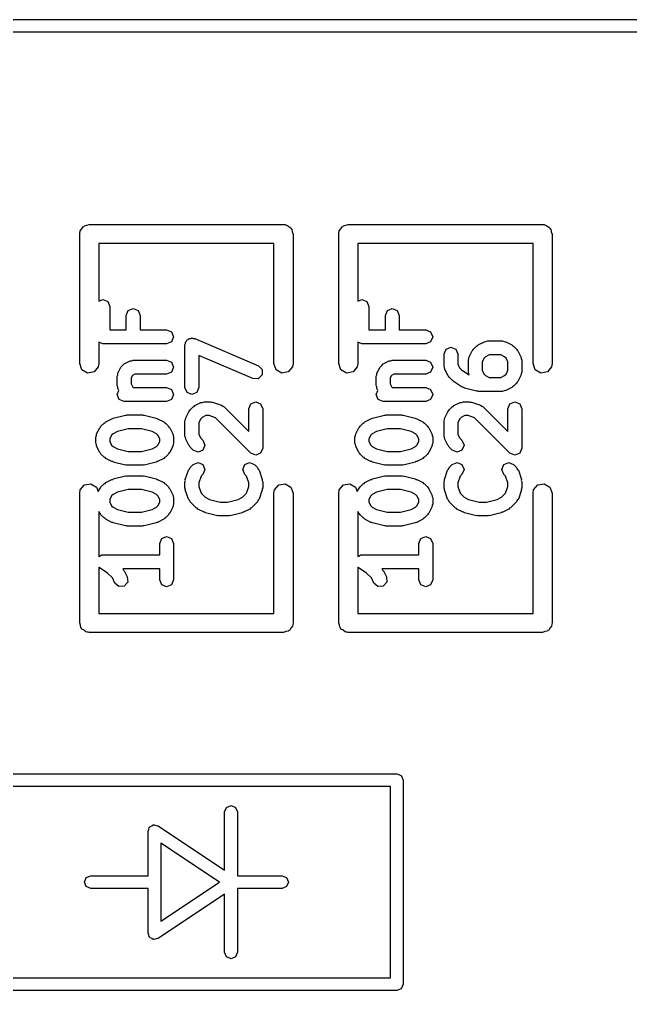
# Model space of a CAD drawing. Extents: x 1.92 to 3.29, y 0.28 to 3.35.
# Drawn here: x 2.8384 to 3.0272, y 3.0465 to 3.3462 of the extents above; entities that cross this region are included whole.
import ezdxf

# ---------------------------------------------------------------- set-up
doc = ezdxf.new("R2010")
doc.units = 0
doc.header["$MEASUREMENT"] = 0
doc.layers.add('BLACK', color=7, linetype='CONTINUOUS')

msp = doc.modelspace()

# ---------------------------------------------------------------- linework, layer by layer
at = {"layer": 'BLACK', "linetype": 'CONTINUOUS'}
for p, q in [((1.95409, 3.34622), (3.21394, 3.34622)), ((3.21197, 3.34228), (1.95606, 3.34228)), ((2.85723, 3.28101), (2.85772, 3.2816)), ((2.85772, 3.2816), (2.8581, 3.28226)), ((2.8581, 3.28226), (2.85835, 3.28235)), ((2.85835, 3.28235), (2.85852, 3.28256)), ((2.85852, 3.28256), (2.85928, 3.28269)), ((2.85928, 3.28269), (2.86, 3.28295)), ((2.86, 3.28295), (2.92, 3.28295)), ((2.92, 3.28295), (2.92038, 3.28289)), ((2.92038, 3.28289), (2.92051, 3.28291)), ((2.92051, 3.28291), (2.92063, 3.28284)), ((2.92063, 3.28284), (2.92101, 3.28277)), ((2.92101, 3.28277), (2.9216, 3.28228)), ((2.9216, 3.28228), (2.92226, 3.2819)), ((2.92226, 3.2819), (2.92235, 3.28165)), ((2.92235, 3.28165), (2.92256, 3.28148)), ((2.93723, 3.28101), (2.93772, 3.2816)), ((2.93772, 3.2816), (2.9381, 3.28226)), ((2.9381, 3.28226), (2.93835, 3.28235)), ((2.93835, 3.28235), (2.93852, 3.28256)), ((2.93852, 3.28256), (2.93928, 3.28269)), ((2.93928, 3.28269), (2.94, 3.28295)), ((2.94, 3.28295), (3, 3.28295)), ((3, 3.28295), (3.00038, 3.28289)), ((3.00038, 3.28289), (3.00051, 3.28291)), ((3.00051, 3.28291), (3.00063, 3.28284)), ((3.00063, 3.28284), (3.00101, 3.28277)), ((3.00101, 3.28277), (3.0016, 3.28228)), ((3.0016, 3.28228), (3.00226, 3.2819)), ((3.00226, 3.2819), (3.00235, 3.28165)), ((3.00235, 3.28165), (3.00256, 3.28148)), ((2.85705, 3.28), (2.85711, 3.28038)), ((2.85705, 3.24), (2.85705, 3.28)), ((2.85709, 3.28051), (2.85716, 3.28063)), ((2.85711, 3.28038), (2.85709, 3.28051)), ((2.85716, 3.28063), (2.85723, 3.28101)), ((2.92256, 3.28148), (2.92269, 3.28072)), ((2.92269, 3.28072), (2.92295, 3.28)), ((2.92295, 3.28), (2.92295, 3.24)), ((2.93705, 3.28), (2.93711, 3.28038)), ((2.93705, 3.24), (2.93705, 3.28)), ((2.93709, 3.28051), (2.93716, 3.28063)), ((2.93711, 3.28038), (2.93709, 3.28051)), ((2.93716, 3.28063), (2.93723, 3.28101)), ((3.00256, 3.28148), (3.00269, 3.28072)), ((3.00269, 3.28072), (3.00295, 3.28)), ((3.00295, 3.28), (3.00295, 3.24)), ((2.91705, 3.27705), (2.86295, 3.27705)), ((2.86295, 3.27705), (2.86295, 3.25931)), ((2.91705, 3.24), (2.91705, 3.27705)), ((2.99705, 3.27705), (2.94295, 3.27705)), ((2.94295, 3.27705), (2.94295, 3.25931)), ((2.99705, 3.24), (2.99705, 3.27705)), ((2.86295, 3.25931), (2.86421, 3.25983)), ((2.86421, 3.25983), (2.86573, 3.2592)), ((2.86573, 3.2592), (2.86636, 3.25768)), ((2.86636, 3.25768), (2.86636, 3.25045)), ((2.94295, 3.25931), (2.94421, 3.25983)), ((2.94421, 3.25983), (2.94573, 3.2592)), ((2.94573, 3.2592), (2.94636, 3.25768)), ((2.94636, 3.25768), (2.94636, 3.25045)), ((2.87144, 3.25487), (2.87207, 3.25639)), ((2.87144, 3.25045), (2.87144, 3.25487)), ((2.87207, 3.25639), (2.87359, 3.25702)), ((2.87359, 3.25702), (2.87511, 3.25639)), ((2.87511, 3.25639), (2.87574, 3.25487)), ((2.87574, 3.25487), (2.87574, 3.25045)), ((2.95144, 3.25487), (2.95207, 3.25639)), ((2.95144, 3.25045), (2.95144, 3.25487)), ((2.95207, 3.25639), (2.95359, 3.25702)), ((2.95359, 3.25702), (2.95511, 3.25639)), ((2.95511, 3.25639), (2.95574, 3.25487)), ((2.95574, 3.25487), (2.95574, 3.25045)), ((2.86636, 3.25045), (2.87144, 3.25045)), ((2.87574, 3.25045), (2.88391, 3.25045)), ((2.88391, 3.25045), (2.88543, 3.24982)), ((2.88543, 3.24982), (2.88606, 3.2483)), ((2.94636, 3.25045), (2.95144, 3.25045)), ((2.95574, 3.25045), (2.96391, 3.25045)), ((2.96391, 3.25045), (2.96543, 3.24982)), ((2.96543, 3.24982), (2.96606, 3.2483)), ((2.86295, 3.24667), (2.86295, 3.24)), ((2.86421, 3.24615), (2.86295, 3.24667)), ((2.88391, 3.24615), (2.86421, 3.24615)), ((2.88543, 3.24678), (2.88391, 3.24615)), ((2.88606, 3.2483), (2.88543, 3.24678)), ((2.88956, 3.2458), (2.88973, 3.2462)), ((2.88956, 3.23266), (2.88956, 3.2458)), ((2.88973, 3.2462), (2.88974, 3.24664)), ((2.88974, 3.24664), (2.89003, 3.24693)), ((2.89003, 3.24693), (2.89019, 3.24732)), ((2.89019, 3.24732), (2.8906, 3.24749)), ((2.8906, 3.24749), (2.89091, 3.24779)), ((2.89091, 3.24779), (2.89133, 3.24779)), ((2.89133, 3.24779), (2.89171, 3.24795)), ((2.89171, 3.24795), (2.89212, 3.24778)), ((2.89212, 3.24778), (2.89256, 3.24777)), ((2.89256, 3.24777), (2.91226, 3.23933)), ((2.94295, 3.24667), (2.94295, 3.24)), ((2.94421, 3.24615), (2.94295, 3.24667)), ((2.96391, 3.24615), (2.94421, 3.24615)), ((2.96543, 3.24678), (2.96391, 3.24615)), ((2.96606, 3.2483), (2.96543, 3.24678)), ((2.97957, 3.24544), (2.9799, 3.24558)), ((2.9799, 3.24558), (2.98013, 3.24584)), ((2.98013, 3.24584), (2.98201, 3.24678)), ((2.98201, 3.24678), (2.98251, 3.24682)), ((2.98251, 3.24682), (2.98297, 3.24701)), ((2.98297, 3.24701), (2.98766, 3.24701)), ((2.98766, 3.24701), (2.98812, 3.24682)), ((2.98812, 3.24682), (2.98862, 3.24678)), ((2.98862, 3.24678), (2.9905, 3.24584)), ((2.9905, 3.24584), (2.99073, 3.24558)), ((2.99073, 3.24558), (2.99106, 3.24544)), ((2.91056, 3.23538), (2.89386, 3.24254)), ((2.89386, 3.24254), (2.89386, 3.23266)), ((2.96956, 3.24298), (2.97019, 3.2445)), ((2.96956, 3.23923), (2.96956, 3.24298)), ((2.97019, 3.2445), (2.97171, 3.24513)), ((2.97171, 3.24513), (2.97323, 3.2445)), ((2.97323, 3.2445), (2.97386, 3.24298)), ((2.97386, 3.24298), (2.97386, 3.23974)), ((2.97729, 3.24207), (2.97823, 3.24394)), ((2.97823, 3.24394), (2.9785, 3.24418)), ((2.9785, 3.24418), (2.97863, 3.2445)), ((2.97863, 3.2445), (2.97957, 3.24544)), ((2.98348, 3.24271), (2.98237, 3.24215)), ((2.98715, 3.24271), (2.98348, 3.24271)), ((2.98826, 3.24215), (2.98715, 3.24271)), ((2.99106, 3.24544), (2.99199, 3.2445)), ((2.99199, 3.2445), (2.99213, 3.24418)), ((2.99213, 3.24418), (2.9924, 3.24394)), ((2.9924, 3.24394), (2.99333, 3.24207)), ((2.85774, 3.2381), (2.85705, 3.24)), ((2.86295, 3.24), (2.86277, 3.23899)), ((2.87031, 3.23939), (2.87076, 3.23991)), ((2.87076, 3.23991), (2.87263, 3.24084)), ((2.87263, 3.24084), (2.87313, 3.24088)), ((2.87313, 3.24088), (2.87359, 3.24107)), ((2.87359, 3.24107), (2.88391, 3.24107)), ((2.88391, 3.24107), (2.88543, 3.24044)), ((2.88543, 3.24044), (2.88606, 3.23892)), ((2.91774, 3.2381), (2.91705, 3.24)), ((2.92295, 3.24), (2.92277, 3.23899)), ((2.93774, 3.2381), (2.93705, 3.24)), ((2.94295, 3.24), (2.94277, 3.23899)), ((2.95031, 3.23939), (2.95076, 3.23991)), ((2.95076, 3.23991), (2.95263, 3.24084)), ((2.95263, 3.24084), (2.95313, 3.24088)), ((2.95313, 3.24088), (2.95359, 3.24107)), ((2.95359, 3.24107), (2.96391, 3.24107)), ((2.96391, 3.24107), (2.96543, 3.24044)), ((2.96543, 3.24044), (2.96606, 3.23892)), ((2.97386, 3.23974), (2.97442, 3.23863)), ((2.97707, 3.24111), (2.97726, 3.24157)), ((2.97707, 3.23735), (2.97707, 3.24111)), ((2.97726, 3.24157), (2.97729, 3.24207)), ((2.98192, 3.24171), (2.98137, 3.2406)), ((2.98137, 3.2406), (2.98137, 3.23786)), ((2.98237, 3.24215), (2.98192, 3.24171)), ((2.98871, 3.24171), (2.98826, 3.24215)), ((2.98926, 3.2406), (2.98871, 3.24171)), ((2.98926, 3.23786), (2.98926, 3.2406)), ((2.99333, 3.24207), (2.99337, 3.24157)), ((2.99337, 3.24157), (2.99356, 3.24111)), ((2.99356, 3.24111), (2.99356, 3.23735)), ((2.99774, 3.2381), (2.99705, 3.24)), ((3.00295, 3.24), (3.00277, 3.23899)), ((2.85949, 3.23709), (2.85774, 3.2381)), ((2.86148, 3.23744), (2.85949, 3.23709)), ((2.86277, 3.23899), (2.86148, 3.23744)), ((2.86863, 3.23611), (2.86882, 3.23657)), ((2.86882, 3.23657), (2.86886, 3.23707)), ((2.86886, 3.23707), (2.86979, 3.23894)), ((2.86979, 3.23894), (2.87031, 3.23939)), ((2.8741, 3.23677), (2.87332, 3.23638)), ((2.88391, 3.23677), (2.8741, 3.23677)), ((2.88543, 3.2374), (2.88391, 3.23677)), ((2.88606, 3.23892), (2.88543, 3.2374)), ((2.91226, 3.23933), (2.91341, 3.23815)), ((2.91341, 3.23815), (2.91339, 3.23651)), ((2.91949, 3.23709), (2.91774, 3.2381)), ((2.92148, 3.23744), (2.91949, 3.23709)), ((2.92277, 3.23899), (2.92148, 3.23744)), ((2.93949, 3.23709), (2.93774, 3.2381)), ((2.94148, 3.23744), (2.93949, 3.23709)), ((2.94277, 3.23899), (2.94148, 3.23744)), ((2.94863, 3.23611), (2.94882, 3.23657)), ((2.94882, 3.23657), (2.94886, 3.23707)), ((2.94886, 3.23707), (2.94979, 3.23894)), ((2.94979, 3.23894), (2.95031, 3.23939)), ((2.9541, 3.23677), (2.95332, 3.23638)), ((2.96391, 3.23677), (2.9541, 3.23677)), ((2.96543, 3.2374), (2.96391, 3.23677)), ((2.96606, 3.23892), (2.96543, 3.2374)), ((2.96975, 3.23877), (2.96956, 3.23923)), ((2.96979, 3.23827), (2.96975, 3.23877)), ((2.97073, 3.23639), (2.96979, 3.23827)), ((2.97442, 3.23863), (2.97496, 3.23809)), ((2.97496, 3.23809), (2.97728, 3.23654)), ((2.97726, 3.23689), (2.97707, 3.23735)), ((2.97728, 3.23654), (2.97726, 3.23689)), ((2.98137, 3.23786), (2.98192, 3.23675)), ((2.98192, 3.23675), (2.98237, 3.23631)), ((2.98826, 3.23631), (2.98871, 3.23675)), ((2.98871, 3.23675), (2.98926, 3.23786)), ((2.99337, 3.23689), (2.99333, 3.23639)), ((2.99356, 3.23735), (2.99337, 3.23689)), ((2.99949, 3.23709), (2.99774, 3.2381)), ((3.00148, 3.23744), (2.99949, 3.23709)), ((3.00277, 3.23899), (3.00148, 3.23744)), ((2.86863, 3.23329), (2.86863, 3.23611)), ((2.87332, 3.23638), (2.87293, 3.2356)), ((2.87293, 3.2356), (2.87293, 3.2338)), ((2.87293, 3.2338), (2.87348, 3.23269)), ((2.91221, 3.23536), (2.91056, 3.23538)), ((2.91339, 3.23651), (2.91221, 3.23536)), ((2.94863, 3.23329), (2.94863, 3.23611)), ((2.95332, 3.23638), (2.95293, 3.2356)), ((2.95293, 3.2356), (2.95293, 3.2338)), ((2.95293, 3.2338), (2.95348, 3.23269)), ((2.97099, 3.23616), (2.97073, 3.23639)), ((2.97113, 3.23583), (2.97099, 3.23616)), ((2.97207, 3.2349), (2.97113, 3.23583)), ((2.97227, 3.23481), (2.97207, 3.2349)), ((2.9724, 3.23463), (2.97227, 3.23481)), ((2.97521, 3.23275), (2.9724, 3.23463)), ((2.98237, 3.23631), (2.98348, 3.23575)), ((2.98348, 3.23575), (2.98715, 3.23575)), ((2.98715, 3.23575), (2.98826, 3.23631)), ((2.99199, 3.23396), (2.99106, 3.23302)), ((2.99213, 3.23429), (2.99199, 3.23396)), ((2.9924, 3.23452), (2.99213, 3.23429)), ((2.99333, 3.23639), (2.9924, 3.23452)), ((2.86882, 3.23283), (2.86863, 3.23329)), ((2.86863, 3.23048), (2.86915, 3.23174)), ((2.86886, 3.23233), (2.86882, 3.23283)), ((2.86915, 3.23174), (2.86886, 3.23233)), ((2.87348, 3.23269), (2.87355, 3.23263)), ((2.87355, 3.23263), (2.88391, 3.23263)), ((2.88391, 3.23263), (2.88543, 3.232)), ((2.88543, 3.232), (2.88606, 3.23048)), ((2.89019, 3.23114), (2.88956, 3.23266)), ((2.89171, 3.23051), (2.89019, 3.23114)), ((2.89323, 3.23114), (2.89171, 3.23051)), ((2.89386, 3.23266), (2.89323, 3.23114)), ((2.94882, 3.23283), (2.94863, 3.23329)), ((2.94863, 3.23048), (2.94915, 3.23174)), ((2.94886, 3.23233), (2.94882, 3.23283)), ((2.94915, 3.23174), (2.94886, 3.23233)), ((2.95348, 3.23269), (2.95355, 3.23263)), ((2.95355, 3.23263), (2.96391, 3.23263)), ((2.96391, 3.23263), (2.96543, 3.232)), ((2.96543, 3.232), (2.96606, 3.23048)), ((2.97558, 3.23268), (2.97521, 3.23275)), ((2.97588, 3.23245), (2.97558, 3.23268)), ((2.97963, 3.23152), (2.97588, 3.23245)), ((2.9799, 3.23156), (2.97963, 3.23152)), ((2.98015, 3.23145), (2.9799, 3.23156)), ((2.98766, 3.23145), (2.98015, 3.23145)), ((2.98812, 3.23164), (2.98766, 3.23145)), ((2.98862, 3.23168), (2.98812, 3.23164)), ((2.9905, 3.23262), (2.98862, 3.23168)), ((2.99073, 3.23288), (2.9905, 3.23262)), ((2.99106, 3.23302), (2.99073, 3.23288)), ((2.86926, 3.22896), (2.86863, 3.23048)), ((2.87078, 3.22833), (2.86926, 3.22896)), ((2.88391, 3.22833), (2.87078, 3.22833)), ((2.88543, 3.22896), (2.88391, 3.22833)), ((2.88606, 3.23048), (2.88543, 3.22896)), ((2.89263, 3.22708), (2.8945, 3.22802)), ((2.8945, 3.22802), (2.895, 3.22806)), ((2.895, 3.22806), (2.89546, 3.22825)), ((2.89546, 3.22825), (2.89734, 3.22825)), ((2.89734, 3.22825), (2.89767, 3.22811)), ((2.89767, 3.22811), (2.89802, 3.22814)), ((2.89802, 3.22814), (2.90083, 3.2272)), ((2.90926, 3.2261), (2.90989, 3.22762)), ((2.90989, 3.22762), (2.91141, 3.22825)), ((2.91141, 3.22825), (2.91293, 3.22762)), ((2.91293, 3.22762), (2.91356, 3.2261)), ((2.94926, 3.22896), (2.94863, 3.23048)), ((2.95078, 3.22833), (2.94926, 3.22896)), ((2.96391, 3.22833), (2.95078, 3.22833)), ((2.96543, 3.22896), (2.96391, 3.22833)), ((2.96606, 3.23048), (2.96543, 3.22896)), ((2.97263, 3.22708), (2.9745, 3.22802)), ((2.9745, 3.22802), (2.975, 3.22806)), ((2.975, 3.22806), (2.97546, 3.22825)), ((2.97546, 3.22825), (2.97734, 3.22825)), ((2.97734, 3.22825), (2.97767, 3.22811)), ((2.97767, 3.22811), (2.97802, 3.22814)), ((2.97802, 3.22814), (2.98083, 3.2272)), ((2.98926, 3.2261), (2.98989, 3.22762)), ((2.98989, 3.22762), (2.99141, 3.22825)), ((2.99141, 3.22825), (2.99293, 3.22762)), ((2.99293, 3.22762), (2.99356, 3.2261)), ((2.88979, 3.22331), (2.89073, 3.22518)), ((2.89073, 3.22518), (2.89099, 3.22541)), ((2.89099, 3.22541), (2.89113, 3.22574)), ((2.89113, 3.22574), (2.89207, 3.22668)), ((2.89207, 3.22668), (2.89239, 3.22682)), ((2.89239, 3.22682), (2.89263, 3.22708)), ((2.90083, 3.2272), (2.90121, 3.22687)), ((2.90121, 3.22687), (2.90168, 3.22668)), ((2.90168, 3.22668), (2.90926, 3.21909)), ((2.90926, 3.21909), (2.90926, 3.2261)), ((2.91356, 3.2261), (2.91356, 3.2139)), ((2.96979, 3.22331), (2.97073, 3.22518)), ((2.97073, 3.22518), (2.97099, 3.22541)), ((2.97099, 3.22541), (2.97113, 3.22574)), ((2.97113, 3.22574), (2.97207, 3.22668)), ((2.97207, 3.22668), (2.97239, 3.22682)), ((2.97239, 3.22682), (2.97263, 3.22708)), ((2.98083, 3.2272), (2.98121, 3.22687)), ((2.98121, 3.22687), (2.98168, 3.22668)), ((2.98168, 3.22668), (2.98926, 3.21909)), ((2.98926, 3.21909), (2.98926, 3.2261)), ((2.99356, 3.2261), (2.99356, 3.2139)), ((2.86363, 3.22074), (2.86457, 3.22168)), ((2.86457, 3.22168), (2.86489, 3.22182)), ((2.86489, 3.22182), (2.86513, 3.22208)), ((2.86513, 3.22208), (2.867, 3.22302)), ((2.867, 3.22302), (2.86725, 3.22304)), ((2.86725, 3.22304), (2.86744, 3.22318)), ((2.86744, 3.22318), (2.8712, 3.22412)), ((2.8712, 3.22412), (2.87146, 3.22408)), ((2.87146, 3.22408), (2.87172, 3.22419)), ((2.87172, 3.22419), (2.87641, 3.22419)), ((2.87641, 3.22419), (2.87666, 3.22408)), ((2.87666, 3.22408), (2.87693, 3.22412)), ((2.87693, 3.22412), (2.88068, 3.22318)), ((2.88068, 3.22318), (2.88088, 3.22304)), ((2.88088, 3.22304), (2.88112, 3.22302)), ((2.88112, 3.22302), (2.883, 3.22208)), ((2.883, 3.22208), (2.88323, 3.22182)), ((2.88323, 3.22182), (2.88356, 3.22168)), ((2.88356, 3.22168), (2.88449, 3.22074)), ((2.88956, 3.22235), (2.88975, 3.22281)), ((2.88956, 3.21765), (2.88956, 3.22235)), ((2.88975, 3.22281), (2.88979, 3.22331)), ((2.89442, 3.22295), (2.89386, 3.22184)), ((2.89386, 3.22184), (2.89386, 3.21816)), ((2.89486, 3.22339), (2.89442, 3.22295)), ((2.89597, 3.22395), (2.89486, 3.22339)), ((2.89699, 3.22395), (2.89597, 3.22395)), ((2.89899, 3.22328), (2.89699, 3.22395)), ((2.90989, 3.21238), (2.89899, 3.22328)), ((2.94363, 3.22074), (2.94457, 3.22168)), ((2.94457, 3.22168), (2.94489, 3.22182)), ((2.94489, 3.22182), (2.94513, 3.22208)), ((2.94513, 3.22208), (2.947, 3.22302)), ((2.947, 3.22302), (2.94725, 3.22304)), ((2.94725, 3.22304), (2.94744, 3.22318)), ((2.94744, 3.22318), (2.9512, 3.22412)), ((2.9512, 3.22412), (2.95146, 3.22408)), ((2.95146, 3.22408), (2.95172, 3.22419)), ((2.95172, 3.22419), (2.95641, 3.22419)), ((2.95641, 3.22419), (2.95666, 3.22408)), ((2.95666, 3.22408), (2.95693, 3.22412)), ((2.95693, 3.22412), (2.96068, 3.22318)), ((2.96068, 3.22318), (2.96088, 3.22304)), ((2.96088, 3.22304), (2.96112, 3.22302)), ((2.96112, 3.22302), (2.963, 3.22208)), ((2.963, 3.22208), (2.96323, 3.22182)), ((2.96323, 3.22182), (2.96356, 3.22168)), ((2.96356, 3.22168), (2.96449, 3.22074)), ((2.96956, 3.22235), (2.96975, 3.22281)), ((2.96956, 3.21765), (2.96956, 3.22235)), ((2.96975, 3.22281), (2.96979, 3.22331)), ((2.97442, 3.22295), (2.97386, 3.22184)), ((2.97386, 3.22184), (2.97386, 3.21816)), ((2.97486, 3.22339), (2.97442, 3.22295)), ((2.97597, 3.22395), (2.97486, 3.22339)), ((2.97699, 3.22395), (2.97597, 3.22395)), ((2.97899, 3.22328), (2.97699, 3.22395)), ((2.98989, 3.21238), (2.97899, 3.22328)), ((2.86229, 3.21831), (2.86323, 3.22018)), ((2.86323, 3.22018), (2.86349, 3.22041)), ((2.86349, 3.22041), (2.86363, 3.22074)), ((2.86871, 3.21907), (2.86736, 3.21839)), ((2.87198, 3.21989), (2.86871, 3.21907)), ((2.87614, 3.21989), (2.87198, 3.21989)), ((2.87941, 3.21907), (2.87614, 3.21989)), ((2.88076, 3.21839), (2.87941, 3.21907)), ((2.88449, 3.22074), (2.88463, 3.22041)), ((2.88463, 3.22041), (2.8849, 3.22018)), ((2.8849, 3.22018), (2.88583, 3.21831)), ((2.94229, 3.21831), (2.94323, 3.22018)), ((2.94323, 3.22018), (2.94349, 3.22041)), ((2.94349, 3.22041), (2.94363, 3.22074)), ((2.94871, 3.21907), (2.94736, 3.21839)), ((2.95198, 3.21989), (2.94871, 3.21907)), ((2.95614, 3.21989), (2.95198, 3.21989)), ((2.95941, 3.21907), (2.95614, 3.21989)), ((2.96076, 3.21839), (2.95941, 3.21907)), ((2.96449, 3.22074), (2.96463, 3.22041)), ((2.96463, 3.22041), (2.9649, 3.22018)), ((2.9649, 3.22018), (2.96583, 3.21831)), ((2.86206, 3.21735), (2.86225, 3.21781)), ((2.86206, 3.21547), (2.86206, 3.21735)), ((2.86225, 3.21781), (2.86229, 3.21831)), ((2.86692, 3.21795), (2.86636, 3.21684)), ((2.86636, 3.21684), (2.86636, 3.21598)), ((2.86636, 3.21598), (2.86692, 3.21487)), ((2.86736, 3.21839), (2.86692, 3.21795)), ((2.88121, 3.21795), (2.88076, 3.21839)), ((2.88176, 3.21684), (2.88121, 3.21795)), ((2.88121, 3.21487), (2.88176, 3.21598)), ((2.88176, 3.21598), (2.88176, 3.21684)), ((2.88583, 3.21831), (2.88587, 3.21781)), ((2.88587, 3.21781), (2.88606, 3.21735)), ((2.88606, 3.21735), (2.88606, 3.21547)), ((2.88975, 3.21719), (2.88956, 3.21765)), ((2.88979, 3.21669), (2.88975, 3.21719)), ((2.89073, 3.21482), (2.88979, 3.21669)), ((2.89386, 3.21816), (2.89442, 3.21705)), ((2.89442, 3.21705), (2.89511, 3.21636)), ((2.89511, 3.21636), (2.89574, 3.21484)), ((2.94206, 3.21735), (2.94225, 3.21781)), ((2.94206, 3.21547), (2.94206, 3.21735)), ((2.94225, 3.21781), (2.94229, 3.21831)), ((2.94692, 3.21795), (2.94636, 3.21684)), ((2.94636, 3.21684), (2.94636, 3.21598)), ((2.94636, 3.21598), (2.94692, 3.21487)), ((2.94736, 3.21839), (2.94692, 3.21795)), ((2.96121, 3.21795), (2.96076, 3.21839)), ((2.96176, 3.21684), (2.96121, 3.21795)), ((2.96121, 3.21487), (2.96176, 3.21598)), ((2.96176, 3.21598), (2.96176, 3.21684)), ((2.96583, 3.21831), (2.96587, 3.21781)), ((2.96587, 3.21781), (2.96606, 3.21735)), ((2.96606, 3.21735), (2.96606, 3.21547)), ((2.96975, 3.21719), (2.96956, 3.21765)), ((2.96979, 3.21669), (2.96975, 3.21719)), ((2.97073, 3.21482), (2.96979, 3.21669)), ((2.97386, 3.21816), (2.97442, 3.21705)), ((2.97442, 3.21705), (2.97511, 3.21636)), ((2.97511, 3.21636), (2.97574, 3.21484)), ((2.86225, 3.21501), (2.86206, 3.21547)), ((2.86229, 3.21451), (2.86225, 3.21501)), ((2.86323, 3.21263), (2.86229, 3.21451)), ((2.86349, 3.2124), (2.86323, 3.21263)), ((2.86692, 3.21487), (2.86736, 3.21442)), ((2.86736, 3.21442), (2.86871, 3.21375)), ((2.86871, 3.21375), (2.87198, 3.21293)), ((2.87198, 3.21293), (2.87614, 3.21293)), ((2.87614, 3.21293), (2.87941, 3.21375)), ((2.87941, 3.21375), (2.88076, 3.21442)), ((2.88076, 3.21442), (2.88121, 3.21487)), ((2.8849, 3.21263), (2.88463, 3.2124)), ((2.88583, 3.21451), (2.8849, 3.21263)), ((2.88587, 3.21501), (2.88583, 3.21451)), ((2.88606, 3.21547), (2.88587, 3.21501)), ((2.89099, 3.21459), (2.89073, 3.21482)), ((2.89113, 3.21426), (2.89099, 3.21459)), ((2.89207, 3.21332), (2.89113, 3.21426)), ((2.89359, 3.21269), (2.89207, 3.21332)), ((2.89511, 3.21332), (2.89359, 3.21269)), ((2.89574, 3.21484), (2.89511, 3.21332)), ((2.91356, 3.2139), (2.91293, 3.21238)), ((2.94225, 3.21501), (2.94206, 3.21547)), ((2.94229, 3.21451), (2.94225, 3.21501)), ((2.94323, 3.21263), (2.94229, 3.21451)), ((2.94349, 3.2124), (2.94323, 3.21263)), ((2.94692, 3.21487), (2.94736, 3.21442)), ((2.94736, 3.21442), (2.94871, 3.21375)), ((2.94871, 3.21375), (2.95198, 3.21293)), ((2.95198, 3.21293), (2.95614, 3.21293)), ((2.95614, 3.21293), (2.95941, 3.21375)), ((2.95941, 3.21375), (2.96076, 3.21442)), ((2.96076, 3.21442), (2.96121, 3.21487)), ((2.9649, 3.21263), (2.96463, 3.2124)), ((2.96583, 3.21451), (2.9649, 3.21263)), ((2.96587, 3.21501), (2.96583, 3.21451)), ((2.96606, 3.21547), (2.96587, 3.21501)), ((2.97099, 3.21459), (2.97073, 3.21482)), ((2.97113, 3.21426), (2.97099, 3.21459)), ((2.97207, 3.21332), (2.97113, 3.21426)), ((2.97359, 3.21269), (2.97207, 3.21332)), ((2.97511, 3.21332), (2.97359, 3.21269)), ((2.97574, 3.21484), (2.97511, 3.21332)), ((2.99356, 3.2139), (2.99293, 3.21238)), ((2.86363, 3.21207), (2.86349, 3.2124)), ((2.86457, 3.21113), (2.86363, 3.21207)), ((2.86489, 3.211), (2.86457, 3.21113)), ((2.86513, 3.21073), (2.86489, 3.211)), ((2.867, 3.20979), (2.86513, 3.21073)), ((2.86725, 3.20978), (2.867, 3.20979)), ((2.86744, 3.20963), (2.86725, 3.20978)), ((2.8712, 3.20869), (2.86744, 3.20963)), ((2.88068, 3.20963), (2.87693, 3.20869)), ((2.88088, 3.20978), (2.88068, 3.20963)), ((2.88112, 3.20979), (2.88088, 3.20978)), ((2.883, 3.21073), (2.88112, 3.20979)), ((2.88323, 3.211), (2.883, 3.21073)), ((2.88356, 3.21113), (2.88323, 3.211)), ((2.88449, 3.21207), (2.88356, 3.21113)), ((2.88463, 3.2124), (2.88449, 3.21207)), ((2.91141, 3.21175), (2.90989, 3.21238)), ((2.91293, 3.21238), (2.91141, 3.21175)), ((2.94363, 3.21207), (2.94349, 3.2124)), ((2.94457, 3.21113), (2.94363, 3.21207)), ((2.94489, 3.211), (2.94457, 3.21113)), ((2.94513, 3.21073), (2.94489, 3.211)), ((2.947, 3.20979), (2.94513, 3.21073)), ((2.94725, 3.20978), (2.947, 3.20979)), ((2.94744, 3.20963), (2.94725, 3.20978)), ((2.9512, 3.20869), (2.94744, 3.20963)), ((2.96068, 3.20963), (2.95693, 3.20869)), ((2.96088, 3.20978), (2.96068, 3.20963)), ((2.96112, 3.20979), (2.96088, 3.20978)), ((2.963, 3.21073), (2.96112, 3.20979)), ((2.96323, 3.211), (2.963, 3.21073)), ((2.96356, 3.21113), (2.96323, 3.211)), ((2.96449, 3.21207), (2.96356, 3.21113)), ((2.96463, 3.2124), (2.96449, 3.21207)), ((2.99141, 3.21175), (2.98989, 3.21238)), ((2.99293, 3.21238), (2.99141, 3.21175)), ((2.87146, 3.20873), (2.8712, 3.20869)), ((2.87172, 3.20863), (2.87146, 3.20873)), ((2.87641, 3.20863), (2.87172, 3.20863)), ((2.87666, 3.20873), (2.87641, 3.20863)), ((2.87693, 3.20869), (2.87666, 3.20873)), ((2.88967, 3.20426), (2.89061, 3.20708)), ((2.89061, 3.20708), (2.89094, 3.20746)), ((2.89094, 3.20746), (2.89113, 3.20792)), ((2.89113, 3.20792), (2.89207, 3.20886)), ((2.89207, 3.20886), (2.89359, 3.20949)), ((2.89359, 3.20949), (2.89511, 3.20886)), ((2.89511, 3.20886), (2.89574, 3.20734)), ((2.89574, 3.20734), (2.89511, 3.20582)), ((2.90739, 3.20734), (2.90802, 3.20886)), ((2.90802, 3.20582), (2.90739, 3.20734)), ((2.90802, 3.20886), (2.90954, 3.20949)), ((2.90954, 3.20949), (2.91106, 3.20886)), ((2.91106, 3.20886), (2.91199, 3.20792)), ((2.91199, 3.20792), (2.91219, 3.20746)), ((2.91219, 3.20746), (2.91251, 3.20708)), ((2.91251, 3.20708), (2.91345, 3.20426)), ((2.95146, 3.20873), (2.9512, 3.20869)), ((2.95172, 3.20863), (2.95146, 3.20873)), ((2.95641, 3.20863), (2.95172, 3.20863)), ((2.95666, 3.20873), (2.95641, 3.20863)), ((2.95693, 3.20869), (2.95666, 3.20873)), ((2.96967, 3.20426), (2.97061, 3.20708)), ((2.97061, 3.20708), (2.97094, 3.20746)), ((2.97094, 3.20746), (2.97113, 3.20792)), ((2.97113, 3.20792), (2.97207, 3.20886)), ((2.97207, 3.20886), (2.97359, 3.20949)), ((2.97359, 3.20949), (2.97511, 3.20886)), ((2.97511, 3.20886), (2.97574, 3.20734)), ((2.97574, 3.20734), (2.97511, 3.20582)), ((2.98739, 3.20734), (2.98802, 3.20886)), ((2.98802, 3.20582), (2.98739, 3.20734)), ((2.98802, 3.20886), (2.98954, 3.20949)), ((2.98954, 3.20949), (2.99106, 3.20886)), ((2.99106, 3.20886), (2.99199, 3.20792)), ((2.99199, 3.20792), (2.99219, 3.20746)), ((2.99219, 3.20746), (2.99251, 3.20708)), ((2.99251, 3.20708), (2.99345, 3.20426)), ((2.86513, 3.20332), (2.867, 3.20426)), ((2.867, 3.20426), (2.86725, 3.20428)), ((2.86725, 3.20428), (2.86744, 3.20442)), ((2.86744, 3.20442), (2.8712, 3.20536)), ((2.8712, 3.20536), (2.87146, 3.20532)), ((2.87146, 3.20532), (2.87172, 3.20542)), ((2.87172, 3.20542), (2.87641, 3.20542)), ((2.87641, 3.20542), (2.87666, 3.20532)), ((2.87666, 3.20532), (2.87693, 3.20536)), ((2.87693, 3.20536), (2.88068, 3.20442)), ((2.88068, 3.20442), (2.88088, 3.20428)), ((2.88088, 3.20428), (2.88112, 3.20426)), ((2.88112, 3.20426), (2.883, 3.20332)), ((2.88956, 3.20358), (2.8897, 3.20391)), ((2.88956, 3.20171), (2.88956, 3.20358)), ((2.8897, 3.20391), (2.88967, 3.20426)), ((2.89453, 3.20524), (2.89386, 3.20323)), ((2.89511, 3.20582), (2.89453, 3.20524)), ((2.90859, 3.20524), (2.90802, 3.20582)), ((2.90926, 3.20323), (2.90859, 3.20524)), ((2.91345, 3.20426), (2.91343, 3.20391)), ((2.91343, 3.20391), (2.91356, 3.20358)), ((2.91356, 3.20358), (2.91356, 3.20171)), ((2.94513, 3.20332), (2.947, 3.20426)), ((2.947, 3.20426), (2.94725, 3.20428)), ((2.94725, 3.20428), (2.94744, 3.20442)), ((2.94744, 3.20442), (2.9512, 3.20536)), ((2.9512, 3.20536), (2.95146, 3.20532)), ((2.95146, 3.20532), (2.95172, 3.20542)), ((2.95172, 3.20542), (2.95641, 3.20542)), ((2.95641, 3.20542), (2.95666, 3.20532)), ((2.95666, 3.20532), (2.95693, 3.20536)), ((2.95693, 3.20536), (2.96068, 3.20442)), ((2.96068, 3.20442), (2.96088, 3.20428)), ((2.96088, 3.20428), (2.96112, 3.20426)), ((2.96112, 3.20426), (2.963, 3.20332)), ((2.96956, 3.20358), (2.9697, 3.20391)), ((2.96956, 3.20171), (2.96956, 3.20358)), ((2.9697, 3.20391), (2.96967, 3.20426)), ((2.97453, 3.20524), (2.97386, 3.20323)), ((2.97511, 3.20582), (2.97453, 3.20524)), ((2.98859, 3.20524), (2.98802, 3.20582)), ((2.98926, 3.20323), (2.98859, 3.20524)), ((2.99345, 3.20426), (2.99343, 3.20391)), ((2.99343, 3.20391), (2.99356, 3.20358)), ((2.99356, 3.20358), (2.99356, 3.20171)), ((2.85705, 3.2), (2.85723, 3.20101)), ((2.85723, 3.20101), (2.85852, 3.20256)), ((2.85852, 3.20256), (2.86051, 3.20291)), ((2.86051, 3.20291), (2.86226, 3.2019)), ((2.86226, 3.2019), (2.86277, 3.2005)), ((2.86277, 3.2005), (2.86323, 3.20142)), ((2.86323, 3.20142), (2.86349, 3.20165)), ((2.86349, 3.20165), (2.86363, 3.20198)), ((2.86363, 3.20198), (2.86457, 3.20292)), ((2.86457, 3.20292), (2.86489, 3.20305)), ((2.86489, 3.20305), (2.86513, 3.20332)), ((2.87198, 3.20112), (2.86871, 3.20031)), ((2.87614, 3.20112), (2.87198, 3.20112)), ((2.87941, 3.20031), (2.87614, 3.20112)), ((2.883, 3.20332), (2.88323, 3.20305)), ((2.88323, 3.20305), (2.88356, 3.20292)), ((2.88356, 3.20292), (2.88449, 3.20198)), ((2.88449, 3.20198), (2.88463, 3.20165)), ((2.88463, 3.20165), (2.8849, 3.20142)), ((2.8849, 3.20142), (2.88583, 3.19954)), ((2.8897, 3.20138), (2.88956, 3.20171)), ((2.88967, 3.20103), (2.8897, 3.20138)), ((2.89061, 3.19821), (2.88967, 3.20103)), ((2.89386, 3.20323), (2.89386, 3.20206)), ((2.89386, 3.20206), (2.89453, 3.20005)), ((2.90859, 3.20005), (2.90926, 3.20206)), ((2.90926, 3.20206), (2.90926, 3.20323)), ((2.91345, 3.20103), (2.91251, 3.19821)), ((2.91356, 3.20171), (2.91343, 3.20138)), ((2.91343, 3.20138), (2.91345, 3.20103)), ((2.91705, 3.2), (2.91723, 3.20101)), ((2.91723, 3.20101), (2.91852, 3.20256)), ((2.91852, 3.20256), (2.92051, 3.20291)), ((2.92051, 3.20291), (2.92226, 3.2019)), ((2.92226, 3.2019), (2.92295, 3.2)), ((2.93705, 3.2), (2.93723, 3.20101)), ((2.93723, 3.20101), (2.93852, 3.20256)), ((2.93852, 3.20256), (2.94051, 3.20291)), ((2.94051, 3.20291), (2.94226, 3.2019)), ((2.94226, 3.2019), (2.94277, 3.2005)), ((2.94277, 3.2005), (2.94323, 3.20142)), ((2.94323, 3.20142), (2.94349, 3.20165)), ((2.94349, 3.20165), (2.94363, 3.20198)), ((2.94363, 3.20198), (2.94457, 3.20292)), ((2.94457, 3.20292), (2.94489, 3.20305)), ((2.94489, 3.20305), (2.94513, 3.20332)), ((2.95198, 3.20112), (2.94871, 3.20031)), ((2.95614, 3.20112), (2.95198, 3.20112)), ((2.95941, 3.20031), (2.95614, 3.20112)), ((2.963, 3.20332), (2.96323, 3.20305)), ((2.96323, 3.20305), (2.96356, 3.20292)), ((2.96356, 3.20292), (2.96449, 3.20198)), ((2.96449, 3.20198), (2.96463, 3.20165)), ((2.96463, 3.20165), (2.9649, 3.20142)), ((2.9649, 3.20142), (2.96583, 3.19954)), ((2.9697, 3.20138), (2.96956, 3.20171)), ((2.96967, 3.20103), (2.9697, 3.20138)), ((2.97061, 3.19821), (2.96967, 3.20103)), ((2.97386, 3.20323), (2.97386, 3.20206)), ((2.97386, 3.20206), (2.97453, 3.20005)), ((2.98859, 3.20005), (2.98926, 3.20206)), ((2.98926, 3.20206), (2.98926, 3.20323)), ((2.99345, 3.20103), (2.99251, 3.19821)), ((2.99356, 3.20171), (2.99343, 3.20138)), ((2.99343, 3.20138), (2.99345, 3.20103)), ((2.99705, 3.2), (2.99723, 3.20101)), ((2.99723, 3.20101), (2.99852, 3.20256)), ((2.99852, 3.20256), (3.00051, 3.20291)), ((3.00051, 3.20291), (3.00226, 3.2019)), ((3.00226, 3.2019), (3.00295, 3.2)), ((2.85705, 3.16), (2.85705, 3.2)), ((2.86692, 3.19919), (2.86636, 3.19808)), ((2.86636, 3.19808), (2.86636, 3.19721)), ((2.86736, 3.19963), (2.86692, 3.19919)), ((2.86871, 3.20031), (2.86736, 3.19963)), ((2.88076, 3.19963), (2.87941, 3.20031)), ((2.88121, 3.19919), (2.88076, 3.19963)), ((2.88176, 3.19808), (2.88121, 3.19919)), ((2.88176, 3.19721), (2.88176, 3.19808)), ((2.88583, 3.19954), (2.88587, 3.19905)), ((2.88587, 3.19905), (2.88606, 3.19858)), ((2.88606, 3.19858), (2.88606, 3.19671)), ((2.89094, 3.19783), (2.89061, 3.19821)), ((2.89113, 3.19737), (2.89094, 3.19783)), ((2.89453, 3.20005), (2.8958, 3.19878)), ((2.8958, 3.19878), (2.89715, 3.19811)), ((2.89715, 3.19811), (2.90042, 3.19729)), ((2.9027, 3.19729), (2.90597, 3.19811)), ((2.90597, 3.19811), (2.90732, 3.19878)), ((2.90732, 3.19878), (2.90859, 3.20005)), ((2.91219, 3.19783), (2.91199, 3.19737)), ((2.91251, 3.19821), (2.91219, 3.19783)), ((2.91705, 3.16295), (2.91705, 3.2)), ((2.92295, 3.2), (2.92295, 3.16)), ((2.93705, 3.16), (2.93705, 3.2)), ((2.94692, 3.19919), (2.94636, 3.19808)), ((2.94636, 3.19808), (2.94636, 3.19721)), ((2.94736, 3.19963), (2.94692, 3.19919)), ((2.94871, 3.20031), (2.94736, 3.19963)), ((2.96076, 3.19963), (2.95941, 3.20031)), ((2.96121, 3.19919), (2.96076, 3.19963)), ((2.96176, 3.19808), (2.96121, 3.19919)), ((2.96176, 3.19721), (2.96176, 3.19808)), ((2.96583, 3.19954), (2.96587, 3.19905)), ((2.96587, 3.19905), (2.96606, 3.19858)), ((2.96606, 3.19858), (2.96606, 3.19671)), ((2.97094, 3.19783), (2.97061, 3.19821)), ((2.97113, 3.19737), (2.97094, 3.19783)), ((2.97453, 3.20005), (2.9758, 3.19878)), ((2.9758, 3.19878), (2.97715, 3.19811)), ((2.97715, 3.19811), (2.98042, 3.19729)), ((2.9827, 3.19729), (2.98597, 3.19811)), ((2.98597, 3.19811), (2.98732, 3.19878)), ((2.98732, 3.19878), (2.98859, 3.20005)), ((2.99219, 3.19783), (2.99199, 3.19737)), ((2.99251, 3.19821), (2.99219, 3.19783)), ((2.99705, 3.16295), (2.99705, 3.2)), ((3.00295, 3.2), (3.00295, 3.16)), ((2.86636, 3.19721), (2.86692, 3.1961)), ((2.86692, 3.1961), (2.86736, 3.19566)), ((2.86736, 3.19566), (2.86871, 3.19498)), ((2.86871, 3.19498), (2.87198, 3.19417)), ((2.87614, 3.19417), (2.87941, 3.19498)), ((2.87941, 3.19498), (2.88076, 3.19566)), ((2.88076, 3.19566), (2.88121, 3.1961)), ((2.88121, 3.1961), (2.88176, 3.19721)), ((2.88583, 3.19575), (2.8849, 3.19387)), ((2.88587, 3.19624), (2.88583, 3.19575)), ((2.88606, 3.19671), (2.88587, 3.19624)), ((2.89301, 3.1955), (2.89113, 3.19737)), ((2.89333, 3.19536), (2.89301, 3.1955)), ((2.89356, 3.19509), (2.89333, 3.19536)), ((2.89544, 3.19416), (2.89356, 3.19509)), ((2.90042, 3.19729), (2.9027, 3.19729)), ((2.90956, 3.19509), (2.90768, 3.19416)), ((2.90979, 3.19536), (2.90956, 3.19509)), ((2.91012, 3.1955), (2.90979, 3.19536)), ((2.91199, 3.19737), (2.91012, 3.1955)), ((2.94636, 3.19721), (2.94692, 3.1961)), ((2.94692, 3.1961), (2.94736, 3.19566)), ((2.94736, 3.19566), (2.94871, 3.19498)), ((2.94871, 3.19498), (2.95198, 3.19417)), ((2.95614, 3.19417), (2.95941, 3.19498)), ((2.95941, 3.19498), (2.96076, 3.19566)), ((2.96076, 3.19566), (2.96121, 3.1961)), ((2.96121, 3.1961), (2.96176, 3.19721)), ((2.96583, 3.19575), (2.9649, 3.19387)), ((2.96587, 3.19624), (2.96583, 3.19575)), ((2.96606, 3.19671), (2.96587, 3.19624)), ((2.97301, 3.1955), (2.97113, 3.19737)), ((2.97333, 3.19536), (2.97301, 3.1955)), ((2.97356, 3.19509), (2.97333, 3.19536)), ((2.97544, 3.19416), (2.97356, 3.19509)), ((2.98042, 3.19729), (2.9827, 3.19729)), ((2.98956, 3.19509), (2.98768, 3.19416)), ((2.98979, 3.19536), (2.98956, 3.19509)), ((2.99012, 3.1955), (2.98979, 3.19536)), ((2.99199, 3.19737), (2.99012, 3.1955)), ((2.86323, 3.19387), (2.86295, 3.19442)), ((2.86295, 3.19442), (2.86295, 3.18051)), ((2.86349, 3.19364), (2.86323, 3.19387)), ((2.86363, 3.19331), (2.86349, 3.19364)), ((2.86457, 3.19237), (2.86363, 3.19331)), ((2.86489, 3.19224), (2.86457, 3.19237)), ((2.86513, 3.19197), (2.86489, 3.19224)), ((2.867, 3.19103), (2.86513, 3.19197)), ((2.87198, 3.19417), (2.87614, 3.19417)), ((2.883, 3.19197), (2.88112, 3.19103)), ((2.88323, 3.19224), (2.883, 3.19197)), ((2.88356, 3.19237), (2.88323, 3.19224)), ((2.88449, 3.19331), (2.88356, 3.19237)), ((2.88463, 3.19364), (2.88449, 3.19331)), ((2.8849, 3.19387), (2.88463, 3.19364)), ((2.89568, 3.19414), (2.89544, 3.19416)), ((2.89588, 3.19399), (2.89568, 3.19414)), ((2.89963, 3.19305), (2.89588, 3.19399)), ((2.8999, 3.19309), (2.89963, 3.19305)), ((2.90015, 3.19299), (2.8999, 3.19309)), ((2.90297, 3.19299), (2.90015, 3.19299)), ((2.90322, 3.19309), (2.90297, 3.19299)), ((2.90349, 3.19305), (2.90322, 3.19309)), ((2.90724, 3.19399), (2.90349, 3.19305)), ((2.90744, 3.19414), (2.90724, 3.19399)), ((2.90768, 3.19416), (2.90744, 3.19414)), ((2.94323, 3.19387), (2.94295, 3.19442)), ((2.94295, 3.19442), (2.94295, 3.18051)), ((2.94349, 3.19364), (2.94323, 3.19387)), ((2.94363, 3.19331), (2.94349, 3.19364)), ((2.94457, 3.19237), (2.94363, 3.19331)), ((2.94489, 3.19224), (2.94457, 3.19237)), ((2.94513, 3.19197), (2.94489, 3.19224)), ((2.947, 3.19103), (2.94513, 3.19197)), ((2.95198, 3.19417), (2.95614, 3.19417)), ((2.963, 3.19197), (2.96112, 3.19103)), ((2.96323, 3.19224), (2.963, 3.19197)), ((2.96356, 3.19237), (2.96323, 3.19224)), ((2.96449, 3.19331), (2.96356, 3.19237)), ((2.96463, 3.19364), (2.96449, 3.19331)), ((2.9649, 3.19387), (2.96463, 3.19364)), ((2.97568, 3.19414), (2.97544, 3.19416)), ((2.97588, 3.19399), (2.97568, 3.19414)), ((2.97963, 3.19305), (2.97588, 3.19399)), ((2.9799, 3.19309), (2.97963, 3.19305)), ((2.98015, 3.19299), (2.9799, 3.19309)), ((2.98297, 3.19299), (2.98015, 3.19299)), ((2.98322, 3.19309), (2.98297, 3.19299)), ((2.98349, 3.19305), (2.98322, 3.19309)), ((2.98724, 3.19399), (2.98349, 3.19305)), ((2.98744, 3.19414), (2.98724, 3.19399)), ((2.98768, 3.19416), (2.98744, 3.19414)), ((2.86725, 3.19101), (2.867, 3.19103)), ((2.86744, 3.19087), (2.86725, 3.19101)), ((2.8712, 3.18993), (2.86744, 3.19087)), ((2.87146, 3.18997), (2.8712, 3.18993)), ((2.87172, 3.18987), (2.87146, 3.18997)), ((2.87641, 3.18987), (2.87172, 3.18987)), ((2.87666, 3.18997), (2.87641, 3.18987)), ((2.87693, 3.18993), (2.87666, 3.18997)), ((2.88068, 3.19087), (2.87693, 3.18993)), ((2.88088, 3.19101), (2.88068, 3.19087)), ((2.88112, 3.19103), (2.88088, 3.19101)), ((2.94725, 3.19101), (2.947, 3.19103)), ((2.94744, 3.19087), (2.94725, 3.19101)), ((2.9512, 3.18993), (2.94744, 3.19087)), ((2.95146, 3.18997), (2.9512, 3.18993)), ((2.95172, 3.18987), (2.95146, 3.18997)), ((2.95641, 3.18987), (2.95172, 3.18987)), ((2.95666, 3.18997), (2.95641, 3.18987)), ((2.95693, 3.18993), (2.95666, 3.18997)), ((2.96068, 3.19087), (2.95693, 3.18993)), ((2.96088, 3.19101), (2.96068, 3.19087)), ((2.96112, 3.19103), (2.96088, 3.19101)), ((2.88176, 3.18451), (2.88239, 3.18603)), ((2.88239, 3.18603), (2.88391, 3.18666)), ((2.88391, 3.18666), (2.88543, 3.18603)), ((2.88543, 3.18603), (2.88606, 3.18451)), ((2.96176, 3.18451), (2.96239, 3.18603)), ((2.96239, 3.18603), (2.96391, 3.18666)), ((2.96391, 3.18666), (2.96543, 3.18603)), ((2.96543, 3.18603), (2.96606, 3.18451)), ((2.88176, 3.18103), (2.88176, 3.18451)), ((2.88606, 3.18451), (2.88606, 3.17325)), ((2.96176, 3.18103), (2.96176, 3.18451)), ((2.96606, 3.18451), (2.96606, 3.17325)), ((2.86295, 3.18051), (2.86327, 3.18064)), ((2.86327, 3.18064), (2.86379, 3.18099)), ((2.86379, 3.18099), (2.86401, 3.18095)), ((2.86401, 3.18095), (2.86421, 3.18103)), ((2.86421, 3.18103), (2.88176, 3.18103)), ((2.94295, 3.18051), (2.94327, 3.18064)), ((2.94327, 3.18064), (2.94379, 3.18099)), ((2.94379, 3.18099), (2.94401, 3.18095)), ((2.94401, 3.18095), (2.94421, 3.18103)), ((2.94421, 3.18103), (2.96176, 3.18103)), ((2.86302, 3.17709), (2.86295, 3.17719)), ((2.86295, 3.17719), (2.86295, 3.16295)), ((2.86566, 3.17534), (2.86302, 3.17709)), ((2.88176, 3.17673), (2.87034, 3.17673)), ((2.87034, 3.17673), (2.87042, 3.17665)), ((2.87042, 3.17665), (2.87056, 3.17632)), ((2.88176, 3.17325), (2.88176, 3.17673)), ((2.94302, 3.17709), (2.94295, 3.17719)), ((2.94295, 3.17719), (2.94295, 3.16295)), ((2.94566, 3.17534), (2.94302, 3.17709)), ((2.96176, 3.17673), (2.95034, 3.17673)), ((2.95034, 3.17673), (2.95042, 3.17665)), ((2.95042, 3.17665), (2.95056, 3.17632)), ((2.96176, 3.17325), (2.96176, 3.17673)), ((2.86714, 3.17386), (2.86566, 3.17534)), ((2.86792, 3.17229), (2.86714, 3.17386)), ((2.87056, 3.17632), (2.87083, 3.17609)), ((2.87083, 3.17609), (2.87176, 3.17422)), ((2.87176, 3.17422), (2.87188, 3.17257)), ((2.94714, 3.17386), (2.94566, 3.17534)), ((2.94792, 3.17229), (2.94714, 3.17386)), ((2.95056, 3.17632), (2.95083, 3.17609)), ((2.95083, 3.17609), (2.95176, 3.17422)), ((2.95176, 3.17422), (2.95188, 3.17257)), ((2.86916, 3.17122), (2.86792, 3.17229)), ((2.8708, 3.17133), (2.86916, 3.17122)), ((2.87188, 3.17257), (2.8708, 3.17133)), ((2.88239, 3.17173), (2.88176, 3.17325)), ((2.88391, 3.1711), (2.88239, 3.17173)), ((2.88543, 3.17173), (2.88391, 3.1711)), ((2.88606, 3.17325), (2.88543, 3.17173)), ((2.94916, 3.17122), (2.94792, 3.17229)), ((2.9508, 3.17133), (2.94916, 3.17122)), ((2.95188, 3.17257), (2.9508, 3.17133)), ((2.96239, 3.17173), (2.96176, 3.17325)), ((2.96391, 3.1711), (2.96239, 3.17173)), ((2.96543, 3.17173), (2.96391, 3.1711)), ((2.96606, 3.17325), (2.96543, 3.17173)), ((2.86295, 3.16295), (2.91705, 3.16295)), ((2.94295, 3.16295), (2.99705, 3.16295)), ((2.85731, 3.15928), (2.85705, 3.16)), ((2.85744, 3.15852), (2.85731, 3.15928)), ((2.92277, 3.15899), (2.92228, 3.1584)), ((2.92284, 3.15937), (2.92277, 3.15899)), ((2.92291, 3.15949), (2.92284, 3.15937)), ((2.92295, 3.16), (2.92289, 3.15962)), ((2.92289, 3.15962), (2.92291, 3.15949)), ((2.93731, 3.15928), (2.93705, 3.16)), ((2.93744, 3.15852), (2.93731, 3.15928)), ((3.00277, 3.15899), (3.00228, 3.1584)), ((3.00284, 3.15937), (3.00277, 3.15899)), ((3.00291, 3.15949), (3.00284, 3.15937)), ((3.00295, 3.16), (3.00289, 3.15962)), ((3.00289, 3.15962), (3.00291, 3.15949)), ((2.85765, 3.15835), (2.85744, 3.15852)), ((2.85774, 3.1581), (2.85765, 3.15835)), ((2.8584, 3.15772), (2.85774, 3.1581)), ((2.85899, 3.15723), (2.8584, 3.15772)), ((2.85937, 3.15716), (2.85899, 3.15723)), ((2.85949, 3.15709), (2.85937, 3.15716)), ((2.85962, 3.15711), (2.85949, 3.15709)), ((2.86, 3.15705), (2.85962, 3.15711)), ((2.92, 3.15705), (2.86, 3.15705)), ((2.92072, 3.15731), (2.92, 3.15705)), ((2.92148, 3.15744), (2.92072, 3.15731)), ((2.92165, 3.15765), (2.92148, 3.15744)), ((2.9219, 3.15774), (2.92165, 3.15765)), ((2.92228, 3.1584), (2.9219, 3.15774)), ((2.93765, 3.15835), (2.93744, 3.15852)), ((2.93774, 3.1581), (2.93765, 3.15835)), ((2.9384, 3.15772), (2.93774, 3.1581)), ((2.93899, 3.15723), (2.9384, 3.15772)), ((2.93937, 3.15716), (2.93899, 3.15723)), ((2.93949, 3.15709), (2.93937, 3.15716)), ((2.93962, 3.15711), (2.93949, 3.15709)), ((2.94, 3.15705), (2.93962, 3.15711)), ((3, 3.15705), (2.94, 3.15705)), ((3.00072, 3.15731), (3, 3.15705)), ((3.00148, 3.15744), (3.00072, 3.15731)), ((3.00165, 3.15765), (3.00148, 3.15744)), ((3.0019, 3.15774), (3.00165, 3.15765)), ((3.00228, 3.1584), (3.0019, 3.15774)), ((2.82504, 3.11346), (2.95496, 3.11346)), ((2.95496, 3.11346), (2.95635, 3.11289)), ((2.95635, 3.11289), (2.95693, 3.1115)), ((2.95693, 3.1115), (2.95693, 3.0485)), ((2.95299, 3.10953), (2.82701, 3.10953)), ((2.95299, 3.05047), (2.95299, 3.10953)), ((2.90181, 3.10165), (2.90239, 3.10305)), ((2.90239, 3.10305), (2.90378, 3.10362)), ((2.90378, 3.10362), (2.90517, 3.10305)), ((2.90517, 3.10305), (2.90575, 3.10165)), ((2.90181, 3.08368), (2.90181, 3.10165)), ((2.90575, 3.10165), (2.90575, 3.08197)), ((2.87819, 3.09575), (2.87841, 3.09628)), ((2.87819, 3.08197), (2.87819, 3.09575)), ((2.87841, 3.09628), (2.87852, 3.09684)), ((2.87852, 3.09684), (2.87869, 3.09695)), ((2.87869, 3.09695), (2.87877, 3.09714)), ((2.87877, 3.09714), (2.8793, 3.09736)), ((2.8793, 3.09736), (2.87977, 3.09768)), ((2.87977, 3.09768), (2.87997, 3.09764)), ((2.87997, 3.09764), (2.88016, 3.09772)), ((2.88016, 3.09772), (2.88069, 3.0975)), ((2.88069, 3.0975), (2.88125, 3.09739)), ((2.88125, 3.09739), (2.90181, 3.08368)), ((2.90023, 3.08), (2.88213, 3.09207)), ((2.88213, 3.09207), (2.88213, 3.06793)), ((2.8585, 3.08), (2.85908, 3.08139)), ((2.85908, 3.08139), (2.86047, 3.08197)), ((2.86047, 3.08197), (2.87819, 3.08197)), ((2.90575, 3.08197), (2.91953, 3.08197)), ((2.91953, 3.08197), (2.92092, 3.08139)), ((2.92092, 3.08139), (2.9215, 3.08)), ((2.85908, 3.07861), (2.8585, 3.08)), ((2.86047, 3.07803), (2.85908, 3.07861)), ((2.87819, 3.07803), (2.86047, 3.07803)), ((2.87819, 3.06425), (2.87819, 3.07803)), ((2.88213, 3.06793), (2.90023, 3.08)), ((2.91953, 3.07803), (2.90575, 3.07803)), ((2.90575, 3.07803), (2.90575, 3.05835)), ((2.92092, 3.07861), (2.91953, 3.07803)), ((2.9215, 3.08), (2.92092, 3.07861)), ((2.90181, 3.07632), (2.88125, 3.06261)), ((2.90181, 3.05835), (2.90181, 3.07632)), ((2.87841, 3.06372), (2.87819, 3.06425)), ((2.87852, 3.06316), (2.87841, 3.06372)), ((2.87869, 3.06305), (2.87852, 3.06316)), ((2.87877, 3.06286), (2.87869, 3.06305)), ((2.8793, 3.06264), (2.87877, 3.06286)), ((2.87977, 3.06232), (2.8793, 3.06264)), ((2.87997, 3.06236), (2.87977, 3.06232)), ((2.88016, 3.06228), (2.87997, 3.06236)), ((2.88069, 3.0625), (2.88016, 3.06228)), ((2.88125, 3.06261), (2.88069, 3.0625)), ((2.90239, 3.05695), (2.90181, 3.05835)), ((2.90378, 3.05638), (2.90239, 3.05695)), ((2.90517, 3.05695), (2.90378, 3.05638)), ((2.90575, 3.05835), (2.90517, 3.05695)), ((2.82701, 3.05047), (2.95299, 3.05047)), ((2.95693, 3.0485), (2.95635, 3.04711)), ((2.95496, 3.04654), (2.82504, 3.04654)), ((2.95635, 3.04711), (2.95496, 3.04654))]:
    msp.add_line(p, q, dxfattribs=at)

doc.saveas('drawing.dxf')
